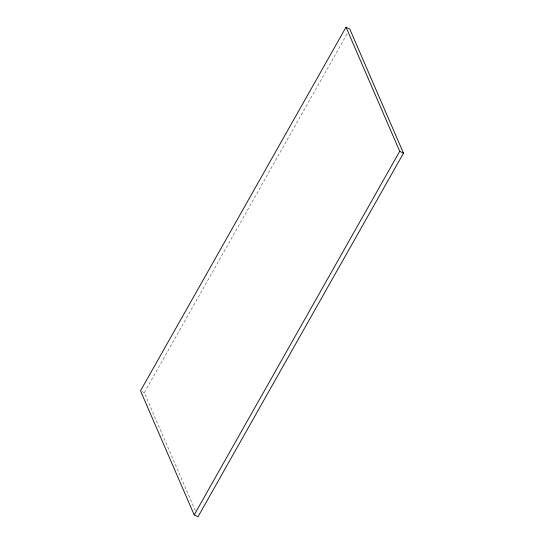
<?xml version="1.0" encoding="UTF-8"?>
<svg xmlns="http://www.w3.org/2000/svg" width="544" height="544" viewBox="0 0 544 544"><rect width="100%" height="100%" fill="white"/><g stroke="black" fill="none" stroke-linecap="round" stroke-linejoin="round"><path stroke-width="0.41" stroke-dasharray="2.72 2.04" d="M195.296 510.598L144.282 392.714L347.283 33.517M142.018 391.585L144.282 392.714"/><path stroke-width="0.82" d="M346.018 27.2L140.515 390.83L194.208 514.923L197.982 516.8L403.485 153.17L349.792 29.077L346.018 27.2L399.718 151.286L403.485 153.17M194.208 514.923L399.718 151.286"/></g></svg>
